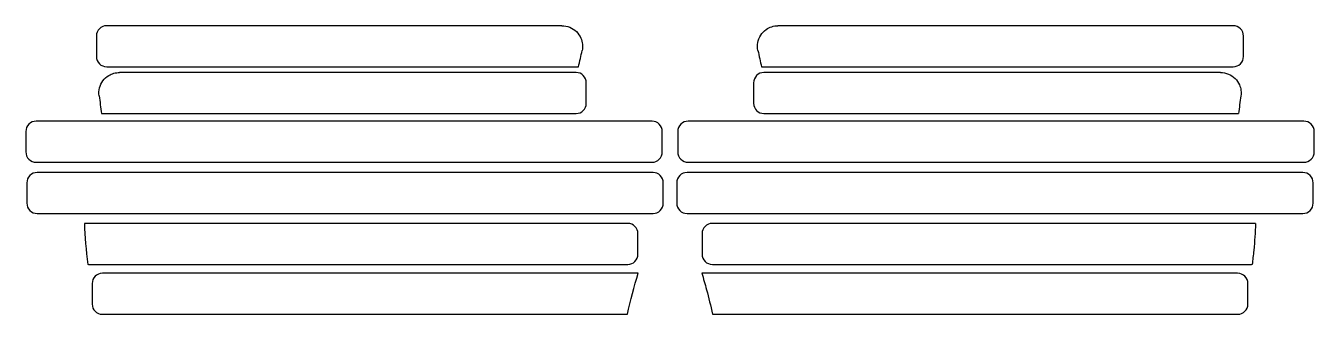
# Model space of a CAD drawing. Header units: millimetres. Extents: x -312 to -187, y 137 to 165.
import ezdxf

# ---------------------------------------------------------------- set-up
doc = ezdxf.new("R2010")
doc.units = ezdxf.units.MM
doc.layers.get('0').update_dxf_attribs({"linetype": 'CONTINUOUS'})

msp = doc.modelspace()

# ---------------------------------------------------------------- linework, layer by layer
for p, q in [((-260, 164.71), (-304.35, 164.71)), ((-260, 164.71), (-304.35, 164.71)), ((-194.61, 164.71), (-238.96, 164.71)), ((-305.35, 163.71), (-305.35, 161.71)), ((-305.35, 163.71), (-305.35, 161.71)), ((-193.61, 161.71), (-193.61, 163.71)), ((-304.35, 160.71), (-294.66, 160.71)), ((-304.35, 160.71), (-294.66, 160.71)), ((-294.66, 160.71), (-258.39, 160.71, 0)), ((-294.66, 160.71), (-258.39, 160.71)), ((-240.57, 160.71), (-204.3, 160.71)), ((-204.3, 160.71), (-194.61, 160.71)), ((-258.63, 160.15), (-303.11, 160.15)), ((-195.84, 160.15), (-240.33, 160.15)), ((-257.63, 157.15), (-257.63, 159.15)), ((-241.33, 159.15), (-241.33, 157.15)), ((-304.86, 156.15), (-268.32, 156.15)), ((-268.32, 156.15), (-258.63, 156.15)), ((-240.33, 156.15), (-230.64, 156.15)), ((-230.64, 156.15), (-194.1, 156.15)), ((-253.6, 145.43), (-306.52, 145.43)), ((-252.6, 142.43), (-252.6, 144.43)), ((-246.35, 144.43), (-246.35, 142.43)), ((-192.43, 145.43), (-245.35, 145.43)), ((-306.12, 141.43), (-253.6, 141.43)), ((-245.35, 141.43), (-192.84, 141.43)), ((-305.77, 139.57), (-305.77, 137.57)), ((-252.57, 140.57), (-304.77, 140.57)), ((-194.18, 140.57), (-246.38, 140.57)), ((-193.18, 137.57), (-193.18, 139.57)), ((-304.77, 136.57), (-253.62, 136.57)), ((-245.34, 136.57), (-194.18, 136.57))]:
    msp.add_line(p, q)
for points in [[(-250.23, 154.4, 0.414214), (-251.23, 155.4), (-311.23, 155.4, 0.414214), (-312.23, 154.4), (-312.23, 152.4, 0.414214), (-311.23, 151.4), (-251.23, 151.4, 0.414214), (-250.23, 152.4)], [(-247.72, 155.4, 0.414214), (-248.72, 154.4), (-248.72, 152.4, 0.414214), (-247.72, 151.4), (-187.72, 151.4, 0.414214), (-186.72, 152.4), (-186.72, 154.4, 0.414214), (-187.72, 155.4)], [(-311.13, 150.4, 0.414214), (-312.13, 149.4), (-312.13, 147.4, 0.414214), (-311.13, 146.4), (-251.13, 146.4, 0.414214), (-250.13, 147.4), (-250.13, 149.4, 0.414214), (-251.13, 150.4)], [(-186.82, 149.4, 0.414214), (-187.82, 150.4), (-247.82, 150.4, 0.414214), (-248.82, 149.4), (-248.82, 147.4, 0.414214), (-247.82, 146.4), (-187.82, 146.4, 0.414214), (-186.82, 147.4)]]:
    msp.add_lwpolyline(points, format="xyb", close=True)
for centre, radius, start, end in [((-304.35, 163.71), 1, 90, 180), ((-304.35, 163.71), 1, 90, 180), ((-194.61, 163.71), 1, 0, 90), ((-304.35, 161.71), 1, 180, 270), ((-304.35, 161.71), 1, 180, 270), ((-194.61, 161.71), 1, 270, 360), ((-258.63, 159.15), 1, 0, 90), ((-240.33, 159.15), 1, 90, 180), ((-258.63, 157.15), 1, 270, 360), ((-240.33, 157.15), 1, 180, 270), ((-253.6, 144.43), 1, 0, 90), ((-245.35, 144.43), 1, 90, 180), ((-253.6, 142.43), 1, -90, 0), ((-245.35, 142.43), 1, 180, 270), ((-306.12, 136.43), 5, 90, 90.7311), ((-192.84, 136.43), 5, 89.2689, 90), ((-304.77, 139.57), 1, 90, 180), ((-194.18, 139.57), 1, 0, 90), ((-304.77, 137.57), 1, 180, 270), ((-194.18, 137.57), 1, -90, 0)]:
    msp.add_arc(centre, radius, start, end)
for points, knots in [([(-260, 164.71), (-259.74, 164.71), (-259.48, 164.66), (-259, 164.46), (-258.78, 164.32), (-258.41, 163.95), (-258.26, 163.73), (-258.08, 163.31), (-258.02, 163.11), (-257.99, 162.7), (-258, 162.49), (-258.04, 162.29)], [0, 0, 0, 0, 0.0781289, 0.0781289, 0.1562578, 0.1562578, 0.2343867, 0.2343867, 0.2957586, 0.2957586, 0.3571306, 0.3571306, 0.3571306, 0.3571306]), ([(-260, 164.71), (-259.74, 164.71), (-259.48, 164.66), (-259, 164.46), (-258.78, 164.32), (-258.41, 163.95), (-258.26, 163.73), (-258.08, 163.31), (-258.02, 163.11), (-257.99, 162.7), (-258, 162.49), (-258.04, 162.29)], [0, 0, 0, 0, 0.0781289, 0.0781289, 0.1562578, 0.1562578, 0.2343867, 0.2343867, 0.2957586, 0.2957586, 0.3571306, 0.3571306, 0.3571306, 0.3571306]), ([(-240.91, 162.29), (-240.97, 162.55), (-240.97, 162.81), (-240.88, 163.32), (-240.78, 163.57), (-240.5, 164.01), (-240.32, 164.2), (-239.94, 164.46), (-239.76, 164.56), (-239.37, 164.68), (-239.16, 164.71), (-238.96, 164.71)], [0, 0, 0, 0, 0.0781289, 0.0781289, 0.1562578, 0.1562578, 0.2343867, 0.2343867, 0.2957586, 0.2957586, 0.3571306, 0.3571306, 0.3571306, 0.3571306]), ([(-305.09, 157.87), (-305.13, 158.13), (-305.11, 158.39), (-304.98, 158.89), (-304.87, 159.13), (-304.56, 159.55), (-304.37, 159.73), (-303.99, 159.96), (-303.82, 160.03), (-303.47, 160.12), (-303.29, 160.15), (-303.11, 160.15)], [0, 0, 0, 0, 0.0781289, 0.0781289, 0.1562578, 0.1562578, 0.2343867, 0.2343867, 0.2888063, 0.2888063, 0.343226, 0.343226, 0.343226, 0.343226]), ([(-195.84, 160.15), (-195.58, 160.15), (-195.33, 160.1), (-194.84, 159.9), (-194.62, 159.76), (-194.25, 159.39), (-194.11, 159.17), (-193.93, 158.77), (-193.88, 158.59), (-193.84, 158.23), (-193.84, 158.05), (-193.86, 157.87)], [0, 0, 0, 0, 0.0781289, 0.0781289, 0.1562578, 0.1562578, 0.2343867, 0.2343867, 0.2888063, 0.2888063, 0.343226, 0.343226, 0.343226, 0.343226]), ([(-192.43, 145.43), (-192.46, 144.58), (-192.52, 143.7), (-192.66, 142.34), (-192.71, 141.88), (-192.77, 141.42)], [18.8818956, 18.8818956, 18.8818956, 18.8818956, 19.126926, 19.126926, 19.2522016, 19.2522016, 19.2522016, 19.2522016]), ([(-246.38, 140.57), (-246.22, 140.05), (-246.06, 139.52), (-245.71, 138.19), (-245.51, 137.4), (-245.34, 136.57)], [15.4874505, 15.4874505, 15.4874505, 15.4874505, 15.5880652, 15.5880652, 15.7299161, 15.7299161, 15.7299161, 15.7299161])]:
    msp.add_open_spline(points, degree=3, knots=knots)
for points in [[(-258.39, 160.71, 0), (-258.27, 161.24, 0), (-258.15, 161.77, 0), (-258.04, 162.29, 0)], [(-258.39, 160.71), (-258.27, 161.24), (-258.15, 161.77), (-258.04, 162.29)], [(-240.91, 162.29), (-240.8, 161.76), (-240.68, 161.23), (-240.57, 160.71)], [(-305.09, 157.87), (-305.01, 157.29), (-304.93, 156.72), (-304.86, 156.15)], [(-193.86, 157.87), (-193.95, 157.29), (-194.02, 156.72), (-194.1, 156.15)], [(-306.52, 145.43), (-306.47, 144.15), (-306.37, 142.82), (-306.18, 141.42)], [(-253.62, 136.57), (-253.32, 137.95), (-252.97, 139.28), (-252.57, 140.57)]]:
    msp.add_open_spline(points, degree=3)

doc.saveas('drawing.dxf')
